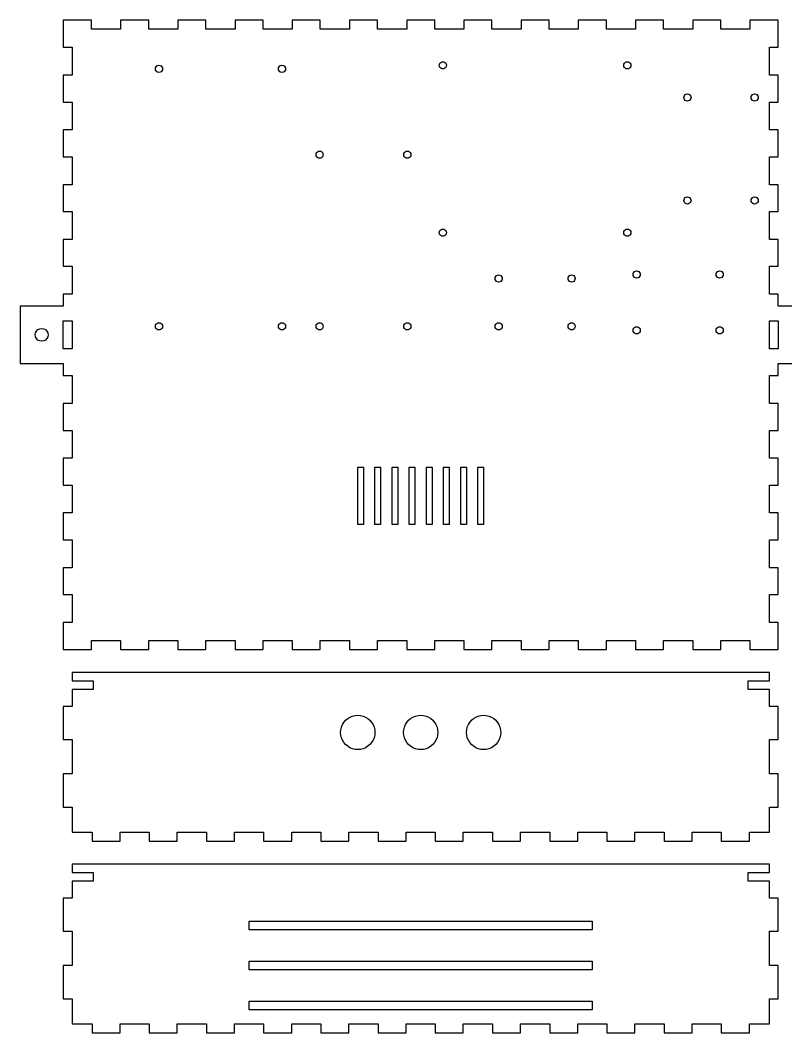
# Model space of a CAD drawing. Header units: metres. Extents: x -140 to 392, y -245 to 111.
# Drawn here: x -140 to 127.6, y -244 to 110 of the extents above; entities that cross this region are included whole.
import ezdxf

# ---------------------------------------------------------------- set-up
doc = ezdxf.new("R2010")
doc.units = ezdxf.units.M

msp = doc.modelspace()

# ---------------------------------------------------------------- linework, layer by layer
for p, q in [((-115.1, 110), (-125, 110)), ((-125, 110), (-125, 100.535)), ((-115.1, 106.9), (-115.1, 110)), ((-95.1, 110), (-104.9, 110)), ((-104.9, 110), (-104.9, 106.9)), ((-95.1, 106.9), (-95.1, 110)), ((-75.1, 110), (-84.9, 110)), ((-84.9, 110), (-84.9, 106.9)), ((-75.1, 106.9), (-75.1, 110)), ((-55.1, 110), (-64.9, 110)), ((-64.9, 110), (-64.9, 106.9)), ((-55.1, 106.9), (-55.1, 110)), ((-35.1, 110), (-44.9, 110)), ((-44.9, 110), (-44.9, 106.9)), ((-35.1, 106.9), (-35.1, 110)), ((-15.1, 110), (-24.9, 110)), ((-24.9, 110), (-24.9, 106.9)), ((-15.1, 106.9), (-15.1, 110)), ((4.89999, 110), (-4.90001, 110)), ((-4.90001, 110), (-4.90001, 106.9)), ((4.89999, 106.9), (4.89999, 110)), ((24.9, 110), (15.1, 110)), ((15.1, 110), (15.1, 106.9)), ((24.9, 106.9), (24.9, 110)), ((44.9, 110), (35.1, 110)), ((35.1, 110), (35.1, 106.9)), ((44.9, 106.9), (44.9, 110)), ((64.9, 110), (55.1, 110)), ((55.1, 110), (55.1, 106.9)), ((64.9, 106.9), (64.9, 110)), ((84.9, 110), (75.1, 110)), ((75.1, 110), (75.1, 106.9)), ((84.9, 106.9), (84.9, 110)), ((104.9, 110), (95.1, 110)), ((95.1, 110), (95.1, 106.9)), ((104.9, 106.9), (104.9, 110)), ((125, 110), (115.1, 110)), ((115.1, 110), (115.1, 106.9)), ((125, 100.535), (125, 110)), ((-104.9, 106.9), (-115.1, 106.9)), ((-84.9, 106.9), (-95.1, 106.9)), ((-64.9, 106.9), (-75.1, 106.9)), ((-44.9, 106.9), (-55.1, 106.9)), ((-24.9, 106.9), (-35.1, 106.9)), ((-4.90001, 106.9), (-15.1, 106.9)), ((15.1, 106.9), (4.89999, 106.9)), ((35.1, 106.9), (24.9, 106.9)), ((55.1, 106.9), (44.9, 106.9)), ((75.1, 106.9), (64.9, 106.9)), ((95.1, 106.9), (84.9, 106.9)), ((115.1, 106.9), (104.9, 106.9)), ((-125, 100.535), (-121.9, 100.535)), ((-121.9, 100.535), (-121.9, 90.7696)), ((121.9, 90.7696), (121.9, 100.535)), ((121.9, 100.535), (125, 100.535)), ((-92.75, 93), (-92.6888, 93.3863)), ((-92.6888, 92.6137), (-92.75, 93)), ((-92.6888, 93.3863), (-92.5113, 93.7347)), ((-92.5113, 92.2653), (-92.6888, 92.6137)), ((-92.5113, 93.7347), (-92.2347, 94.0113)), ((-92.2347, 91.9887), (-92.5113, 92.2653)), ((-92.2347, 94.0113), (-91.8863, 94.1888)), ((-91.8863, 94.1888), (-91.5, 94.25)), ((-91.5, 94.25), (-91.1137, 94.1888)), ((-91.1137, 94.1888), (-90.7653, 94.0113)), ((-90.7653, 94.0113), (-90.4887, 93.7347)), ((-90.4887, 92.2653), (-90.7653, 91.9887)), ((-90.4887, 93.7347), (-90.3112, 93.3863)), ((-90.3112, 92.6137), (-90.4887, 92.2653)), ((-90.3112, 93.3863), (-90.25, 93)), ((-90.25, 93), (-90.3112, 92.6137)), ((-49.75, 93), (-49.6888, 93.3863)), ((-49.6888, 92.6137), (-49.75, 93)), ((-49.6888, 93.3863), (-49.5113, 93.7347)), ((-49.5113, 92.2653), (-49.6888, 92.6137)), ((-49.5113, 93.7347), (-49.2347, 94.0113)), ((-49.2347, 91.9887), (-49.5113, 92.2653)), ((-49.2347, 94.0113), (-48.8863, 94.1888)), ((-48.8863, 94.1888), (-48.5, 94.25)), ((-48.5, 94.25), (-48.1137, 94.1888)), ((-48.1137, 94.1888), (-47.7653, 94.0113)), ((-47.7653, 94.0113), (-47.4887, 93.7347)), ((-47.4887, 92.2653), (-47.7653, 91.9887)), ((-47.4887, 93.7347), (-47.3112, 93.3863)), ((-47.3112, 92.6137), (-47.4887, 92.2653)), ((-47.3112, 93.3863), (-47.25, 93)), ((-47.25, 93), (-47.3112, 92.6137)), ((6.5, 94.25), (6.56119, 94.6363)), ((6.56119, 93.8637), (6.5, 94.25)), ((6.56119, 94.6363), (6.73874, 94.9847)), ((6.73874, 93.5153), (6.56119, 93.8637)), ((6.73874, 94.9847), (7.01527, 95.2613)), ((7.01527, 93.2387), (6.73874, 93.5153)), ((7.01527, 95.2613), (7.36374, 95.4388)), ((7.36374, 93.0612), (7.01527, 93.2387)), ((7.36374, 95.4388), (7.75, 95.5)), ((7.75, 93), (7.36374, 93.0612)), ((7.75, 95.5), (8.13628, 95.4388)), ((8.13628, 93.0612), (7.75, 93)), ((8.13628, 95.4388), (8.48474, 95.2613)), ((8.48474, 93.2387), (8.13628, 93.0612)), ((8.48474, 95.2613), (8.76128, 94.9847)), ((8.76128, 93.5153), (8.48474, 93.2387)), ((8.76128, 94.9847), (8.93883, 94.6363)), ((8.93883, 93.8637), (8.76128, 93.5153)), ((8.93883, 94.6363), (9, 94.25)), ((9, 94.25), (8.93883, 93.8637)), ((71, 94.25), (71.0612, 94.6363)), ((71.0612, 93.8637), (71, 94.25)), ((71.0612, 94.6363), (71.2387, 94.9847)), ((71.2387, 93.5153), (71.0612, 93.8637)), ((71.2387, 94.9847), (71.5153, 95.2613)), ((71.5153, 93.2387), (71.2387, 93.5153)), ((71.5153, 95.2613), (71.8637, 95.4388)), ((71.8637, 93.0612), (71.5153, 93.2387)), ((71.8637, 95.4388), (72.25, 95.5)), ((72.25, 93), (71.8637, 93.0612)), ((72.25, 95.5), (72.6363, 95.4388)), ((72.6363, 93.0612), (72.25, 93)), ((72.6363, 95.4388), (72.9847, 95.2613)), ((72.9847, 93.2387), (72.6363, 93.0612)), ((72.9847, 95.2613), (73.2613, 94.9847)), ((73.2613, 93.5153), (72.9847, 93.2387)), ((73.2613, 94.9847), (73.4388, 94.6363)), ((73.4388, 93.8637), (73.2613, 93.5153)), ((73.4388, 94.6363), (73.5, 94.25)), ((73.5, 94.25), (73.4388, 93.8637)), ((-121.9, 90.7696), (-125, 90.7696)), ((-125, 90.7696), (-125, 81.4043)), ((-91.8863, 91.8112), (-92.2347, 91.9887)), ((-91.5, 91.75), (-91.8863, 91.8112)), ((-91.1137, 91.8112), (-91.5, 91.75)), ((-90.7653, 91.9887), (-91.1137, 91.8112)), ((-48.8863, 91.8112), (-49.2347, 91.9887)), ((-48.5, 91.75), (-48.8863, 91.8112)), ((-48.1137, 91.8112), (-48.5, 91.75)), ((-47.7653, 91.9887), (-48.1137, 91.8112)), ((125, 90.7696), (121.9, 90.7696)), ((125, 81.4043), (125, 90.7696)), ((92, 83), (92.0612, 83.3863)), ((92.0612, 82.6137), (92, 83)), ((92.0612, 83.3863), (92.2387, 83.7347)), ((92.2387, 82.2653), (92.0612, 82.6137)), ((92.2387, 83.7347), (92.5153, 84.0113)), ((92.5153, 81.9887), (92.2387, 82.2653)), ((92.5153, 84.0113), (92.8637, 84.1888)), ((92.8637, 81.8112), (92.5153, 81.9887)), ((92.8637, 84.1888), (93.25, 84.25)), ((93.25, 81.75), (92.8637, 81.8112)), ((93.25, 84.25), (93.6363, 84.1888)), ((93.6363, 81.8112), (93.25, 81.75)), ((93.6363, 84.1888), (93.9847, 84.0113)), ((93.9847, 81.9887), (93.6363, 81.8112)), ((93.9847, 84.0113), (94.2613, 83.7347)), ((94.2613, 82.2653), (93.9847, 81.9887)), ((94.2613, 83.7347), (94.4388, 83.3863)), ((94.4388, 82.6137), (94.2613, 82.2653)), ((94.4388, 83.3863), (94.5, 83)), ((94.5, 83), (94.4388, 82.6137)), ((115.5, 83), (115.561, 83.3863)), ((115.561, 82.6137), (115.5, 83)), ((115.561, 83.3863), (115.739, 83.7347)), ((115.739, 82.2653), (115.561, 82.6137)), ((115.739, 83.7347), (116.015, 84.0113)), ((116.015, 81.9887), (115.739, 82.2653)), ((116.015, 84.0113), (116.364, 84.1888)), ((116.364, 81.8112), (116.015, 81.9887)), ((116.364, 84.1888), (116.75, 84.25)), ((116.75, 81.75), (116.364, 81.8112)), ((116.75, 84.25), (117.136, 84.1888)), ((117.136, 81.8112), (116.75, 81.75)), ((117.136, 84.1888), (117.485, 84.0113)), ((117.485, 81.9887), (117.136, 81.8112)), ((117.485, 84.0113), (117.761, 83.7347)), ((117.761, 82.2653), (117.485, 81.9887)), ((117.761, 83.7347), (117.939, 83.3863)), ((117.939, 82.6137), (117.761, 82.2653)), ((117.939, 83.3863), (118, 83)), ((118, 83), (117.939, 82.6137)), ((-125, 81.4043), (-121.9, 81.4043)), ((-121.9, 81.4043), (-121.9, 71.6391)), ((121.9, 71.6391), (121.9, 81.4043)), ((121.9, 81.4043), (125, 81.4043)), ((-121.9, 71.6391), (-125, 71.6391)), ((-125, 71.6391), (-125, 62.2739)), ((125, 71.6391), (121.9, 71.6391)), ((125, 62.2739), (125, 71.6391)), ((-36.5388, 63.3863), (-36.3613, 63.7347)), ((-36.3613, 63.7347), (-36.0847, 64.0113)), ((-36.0847, 64.0113), (-35.7363, 64.1888)), ((-35.7363, 64.1888), (-35.35, 64.25)), ((-35.35, 64.25), (-34.9637, 64.1888)), ((-34.9637, 64.1888), (-34.6153, 64.0113)), ((-34.6153, 64.0113), (-34.3387, 63.7347)), ((-34.3387, 63.7347), (-34.1612, 63.3863)), ((-5.83882, 63.3863), (-5.66129, 63.7347)), ((-5.66129, 63.7347), (-5.38474, 64.0113)), ((-5.38474, 64.0113), (-5.03629, 64.1888)), ((-5.03629, 64.1888), (-4.65001, 64.25)), ((-4.65001, 64.25), (-4.26373, 64.1888)), ((-4.26373, 64.1888), (-3.91528, 64.0113)), ((-3.91528, 64.0113), (-3.63873, 63.7347)), ((-3.63873, 63.7347), (-3.46118, 63.3863)), ((-125, 62.2739), (-121.9, 62.2739)), ((-121.9, 62.2739), (-121.9, 52.5087)), ((-36.6, 63), (-36.5388, 63.3863)), ((-36.5388, 62.6137), (-36.6, 63)), ((-36.3613, 62.2653), (-36.5388, 62.6137)), ((-36.0847, 61.9887), (-36.3613, 62.2653)), ((-35.7363, 61.8112), (-36.0847, 61.9887)), ((-35.35, 61.75), (-35.7363, 61.8112)), ((-34.9637, 61.8112), (-35.35, 61.75)), ((-34.6153, 61.9887), (-34.9637, 61.8112)), ((-34.3387, 62.2653), (-34.6153, 61.9887)), ((-34.1612, 62.6137), (-34.3387, 62.2653)), ((-34.1612, 63.3863), (-34.1, 63)), ((-34.1, 63), (-34.1612, 62.6137)), ((-5.90001, 63), (-5.83882, 63.3863)), ((-5.83882, 62.6137), (-5.90001, 63)), ((-5.66129, 62.2653), (-5.83882, 62.6137)), ((-5.38474, 61.9887), (-5.66129, 62.2653)), ((-5.03629, 61.8112), (-5.38474, 61.9887)), ((-4.65001, 61.75), (-5.03629, 61.8112)), ((-4.26373, 61.8112), (-4.65001, 61.75)), ((-3.91528, 61.9887), (-4.26373, 61.8112)), ((-3.63873, 62.2653), (-3.91528, 61.9887)), ((-3.46118, 62.6137), (-3.63873, 62.2653)), ((-3.46118, 63.3863), (-3.40001, 63)), ((-3.40001, 63), (-3.46118, 62.6137)), ((121.9, 52.5087), (121.9, 62.2739)), ((121.9, 62.2739), (125, 62.2739)), ((-121.9, 52.5087), (-125, 52.5087)), ((-125, 52.5087), (-125, 43.1435)), ((125, 52.5087), (121.9, 52.5087)), ((125, 43.1435), (125, 52.5087)), ((92, 47), (92.0612, 47.3863)), ((92.0612, 46.6137), (92, 47)), ((92.0612, 47.3863), (92.2387, 47.7347)), ((92.2387, 46.2653), (92.0612, 46.6137)), ((92.2387, 47.7347), (92.5153, 48.0113)), ((92.5153, 45.9887), (92.2387, 46.2653)), ((92.5153, 48.0113), (92.8637, 48.1888)), ((92.8637, 48.1888), (93.25, 48.25)), ((93.25, 48.25), (93.6363, 48.1888)), ((93.6363, 48.1888), (93.9847, 48.0113)), ((93.9847, 48.0113), (94.2613, 47.7347)), ((94.2613, 46.2653), (93.9847, 45.9887)), ((94.2613, 47.7347), (94.4388, 47.3863)), ((94.4388, 46.6137), (94.2613, 46.2653)), ((94.4388, 47.3863), (94.5, 47)), ((94.5, 47), (94.4388, 46.6137)), ((115.5, 47), (115.561, 47.3863)), ((115.561, 46.6137), (115.5, 47)), ((115.561, 47.3863), (115.739, 47.7347)), ((115.739, 46.2653), (115.561, 46.6137)), ((115.739, 47.7347), (116.015, 48.0113)), ((116.015, 45.9887), (115.739, 46.2653)), ((116.015, 48.0113), (116.364, 48.1888)), ((116.364, 48.1888), (116.75, 48.25)), ((116.75, 48.25), (117.136, 48.1888)), ((117.136, 48.1888), (117.485, 48.0113)), ((117.485, 48.0113), (117.761, 47.7347)), ((117.761, 46.2653), (117.485, 45.9887)), ((117.761, 47.7347), (117.939, 47.3863)), ((117.939, 46.6137), (117.761, 46.2653)), ((117.939, 47.3863), (118, 47)), ((118, 47), (117.939, 46.6137)), ((-125, 43.1435), (-121.9, 43.1435)), ((-121.9, 43.1435), (-121.9, 33.3783)), ((92.8637, 45.8112), (92.5153, 45.9887)), ((93.25, 45.75), (92.8637, 45.8112)), ((93.6363, 45.8112), (93.25, 45.75)), ((93.9847, 45.9887), (93.6363, 45.8112)), ((116.364, 45.8112), (116.015, 45.9887)), ((116.75, 45.75), (116.364, 45.8112)), ((117.136, 45.8112), (116.75, 45.75)), ((117.485, 45.9887), (117.136, 45.8112)), ((121.9, 33.3783), (121.9, 43.1435)), ((121.9, 43.1435), (125, 43.1435)), ((6.5, 35.75), (6.56119, 36.1363)), ((6.56119, 35.3637), (6.5, 35.75)), ((6.56119, 36.1363), (6.73874, 36.4847)), ((6.73874, 36.4847), (7.01527, 36.7613)), ((7.01527, 36.7613), (7.36374, 36.9388)), ((7.36374, 36.9388), (7.75, 37)), ((7.75, 37), (8.13628, 36.9388)), ((8.13628, 36.9388), (8.48474, 36.7613)), ((8.48474, 36.7613), (8.76128, 36.4847)), ((8.76128, 36.4847), (8.93883, 36.1363)), ((8.93883, 36.1363), (9, 35.75)), ((9, 35.75), (8.93883, 35.3637)), ((71, 35.75), (71.0612, 36.1363)), ((71.0612, 35.3637), (71, 35.75)), ((71.0612, 36.1363), (71.2387, 36.4847)), ((71.2387, 36.4847), (71.5153, 36.7613)), ((71.5153, 36.7613), (71.8637, 36.9388)), ((71.8637, 36.9388), (72.25, 37)), ((72.25, 37), (72.6363, 36.9388)), ((72.6363, 36.9388), (72.9847, 36.7613)), ((72.9847, 36.7613), (73.2613, 36.4847)), ((73.2613, 36.4847), (73.4388, 36.1363)), ((73.4388, 36.1363), (73.5, 35.75)), ((73.5, 35.75), (73.4388, 35.3637)), ((-121.9, 33.3783), (-125, 33.3783)), ((-125, 33.3783), (-125, 24.013)), ((6.73874, 35.0153), (6.56119, 35.3637)), ((7.01527, 34.7387), (6.73874, 35.0153)), ((7.36374, 34.5612), (7.01527, 34.7387)), ((7.75, 34.5), (7.36374, 34.5612)), ((8.13628, 34.5612), (7.75, 34.5)), ((8.48474, 34.7387), (8.13628, 34.5612)), ((8.76128, 35.0153), (8.48474, 34.7387)), ((8.93883, 35.3637), (8.76128, 35.0153)), ((71.2387, 35.0153), (71.0612, 35.3637)), ((71.5153, 34.7387), (71.2387, 35.0153)), ((71.8637, 34.5612), (71.5153, 34.7387)), ((72.25, 34.5), (71.8637, 34.5612)), ((72.6363, 34.5612), (72.25, 34.5)), ((72.9847, 34.7387), (72.6363, 34.5612)), ((73.2613, 35.0153), (72.9847, 34.7387)), ((73.4388, 35.3637), (73.2613, 35.0153)), ((125, 33.3783), (121.9, 33.3783)), ((125, 24.013), (125, 33.3783)), ((-125, 24.013), (-121.9, 24.013)), ((-121.9, 24.013), (-121.9, 14.2478)), ((74.25, 21.1), (74.3112, 21.4863)), ((74.3112, 21.4863), (74.4887, 21.8347)), ((74.4887, 21.8347), (74.7653, 22.1113)), ((74.7653, 22.1113), (75.1137, 22.2888)), ((75.1137, 22.2888), (75.5, 22.35)), ((75.5, 22.35), (75.8863, 22.2888)), ((75.8863, 22.2888), (76.2347, 22.1113)), ((76.2347, 22.1113), (76.5113, 21.8347)), ((76.5113, 21.8347), (76.6888, 21.4863)), ((76.6888, 21.4863), (76.75, 21.1)), ((103.25, 21.1), (103.311, 21.4863)), ((103.311, 21.4863), (103.489, 21.8347)), ((103.489, 21.8347), (103.765, 22.1113)), ((103.765, 22.1113), (104.114, 22.2888)), ((104.114, 22.2888), (104.5, 22.35)), ((104.5, 22.35), (104.886, 22.2888)), ((104.886, 22.2888), (105.235, 22.1113)), ((105.235, 22.1113), (105.511, 21.8347)), ((105.511, 21.8347), (105.689, 21.4863)), ((105.689, 21.4863), (105.75, 21.1)), ((121.9, 14.2478), (121.9, 24.013)), ((121.9, 24.013), (125, 24.013)), ((26, 19.7), (26.0612, 20.0863)), ((26.0612, 19.3137), (26, 19.7)), ((26.0612, 20.0863), (26.2387, 20.4347)), ((26.2387, 18.9653), (26.0612, 19.3137)), ((26.2387, 20.4347), (26.5153, 20.7113)), ((26.5153, 18.6887), (26.2387, 18.9653)), ((26.5153, 20.7113), (26.8637, 20.8888)), ((26.8637, 18.5112), (26.5153, 18.6887)), ((26.8637, 20.8888), (27.25, 20.95)), ((27.25, 18.45), (26.8637, 18.5112)), ((27.25, 20.95), (27.6363, 20.8888)), ((27.6363, 18.5112), (27.25, 18.45)), ((27.6363, 20.8888), (27.9847, 20.7113)), ((27.9847, 18.6887), (27.6363, 18.5112)), ((27.9847, 20.7113), (28.2613, 20.4347)), ((28.2613, 18.9653), (27.9847, 18.6887)), ((28.2613, 20.4347), (28.4388, 20.0863)), ((28.4388, 19.3137), (28.2613, 18.9653)), ((28.4388, 20.0863), (28.5, 19.7)), ((28.5, 19.7), (28.4388, 19.3137)), ((51.5, 19.7), (51.5612, 20.0863)), ((51.5612, 19.3137), (51.5, 19.7)), ((51.5612, 20.0863), (51.7387, 20.4347)), ((51.7387, 18.9653), (51.5612, 19.3137)), ((51.7387, 20.4347), (52.0153, 20.7113)), ((52.0153, 18.6887), (51.7387, 18.9653)), ((52.0153, 20.7113), (52.3637, 20.8888)), ((52.3637, 18.5112), (52.0153, 18.6887)), ((52.3637, 20.8888), (52.75, 20.95)), ((52.75, 18.45), (52.3637, 18.5112)), ((52.75, 20.95), (53.1363, 20.8888)), ((53.1363, 18.5112), (52.75, 18.45)), ((53.1363, 20.8888), (53.4847, 20.7113)), ((53.4847, 18.6887), (53.1363, 18.5112)), ((53.4847, 20.7113), (53.7613, 20.4347)), ((53.7613, 18.9653), (53.4847, 18.6887)), ((53.7613, 20.4347), (53.9388, 20.0863)), ((53.9388, 19.3137), (53.7613, 18.9653)), ((53.9388, 20.0863), (54, 19.7)), ((54, 19.7), (53.9388, 19.3137)), ((74.3112, 20.7137), (74.25, 21.1)), ((74.4887, 20.3652), (74.3112, 20.7137)), ((74.7653, 20.0887), (74.4887, 20.3652)), ((75.1137, 19.9112), (74.7653, 20.0887)), ((75.5, 19.85), (75.1137, 19.9112)), ((75.8863, 19.9112), (75.5, 19.85)), ((76.2347, 20.0887), (75.8863, 19.9112)), ((76.5113, 20.3652), (76.2347, 20.0887)), ((76.6888, 20.7137), (76.5113, 20.3652)), ((76.75, 21.1), (76.6888, 20.7137)), ((103.311, 20.7137), (103.25, 21.1)), ((103.489, 20.3652), (103.311, 20.7137)), ((103.765, 20.0887), (103.489, 20.3652)), ((104.114, 19.9112), (103.765, 20.0887)), ((104.5, 19.85), (104.114, 19.9112)), ((104.886, 19.9112), (104.5, 19.85)), ((105.235, 20.0887), (104.886, 19.9112)), ((105.511, 20.3652), (105.235, 20.0887)), ((105.689, 20.7137), (105.511, 20.3652)), ((105.75, 21.1), (105.689, 20.7137)), ((-121.9, 14.2478), (-125, 14.2478)), ((-125, 14.2478), (-125, 10)), ((125, 14.2478), (121.9, 14.2478)), ((125, 10), (125, 14.2478)), ((-125, 10), (-140, 10)), ((-140, 10), (-140, -10)), ((140, 10), (125, 10)), ((-125, -4.88261), (-125, 4.8826)), ((-125, 4.8826), (-121.9, 4.8826)), ((-121.9, 4.8826), (-121.9, -4.88261)), ((-92.6888, 3.38628), (-92.5113, 3.73474)), ((-92.5113, 3.73474), (-92.2347, 4.01128)), ((-92.2347, 4.01128), (-91.8863, 4.18883)), ((-91.8863, 4.18883), (-91.5, 4.25)), ((-91.5, 4.25), (-91.1137, 4.18883)), ((-91.1137, 4.18883), (-90.7653, 4.01128)), ((-90.7653, 4.01128), (-90.4887, 3.73474)), ((-90.4887, 3.73474), (-90.3112, 3.38628)), ((-49.6888, 3.38628), (-49.5113, 3.73474)), ((-49.5113, 3.73474), (-49.2347, 4.01128)), ((-49.2347, 4.01128), (-48.8863, 4.18883)), ((-48.8863, 4.18883), (-48.5, 4.25)), ((-48.5, 4.25), (-48.1137, 4.18883)), ((-48.1137, 4.18883), (-47.7653, 4.01128)), ((-47.7653, 4.01128), (-47.4887, 3.73474)), ((-47.4887, 3.73474), (-47.3112, 3.38628)), ((-36.5388, 3.38628), (-36.3613, 3.73474)), ((-36.3613, 3.73474), (-36.0847, 4.01128)), ((-36.0847, 4.01128), (-35.7363, 4.18883)), ((-35.7363, 4.18883), (-35.35, 4.25)), ((-35.35, 4.25), (-34.9637, 4.18883)), ((-34.9637, 4.18883), (-34.6153, 4.01128)), ((-34.6153, 4.01128), (-34.3387, 3.73474)), ((-34.3387, 3.73474), (-34.1612, 3.38628)), ((-5.83882, 3.38628), (-5.66129, 3.73474)), ((-5.66129, 3.73474), (-5.38474, 4.01128)), ((-5.38474, 4.01128), (-5.03629, 4.18883)), ((-5.03629, 4.18883), (-4.65001, 4.25)), ((-4.65001, 4.25), (-4.26373, 4.18883)), ((-4.26373, 4.18883), (-3.91528, 4.01128)), ((-3.91528, 4.01128), (-3.63873, 3.73474)), ((-3.63873, 3.73474), (-3.46118, 3.38628)), ((26.0612, 3.38628), (26.2387, 3.73473)), ((26.2387, 3.73473), (26.5153, 4.01128)), ((26.5153, 4.01128), (26.8637, 4.18881)), ((26.8637, 4.18881), (27.25, 4.25)), ((27.25, 4.25), (27.6363, 4.18881)), ((27.6363, 4.18881), (27.9847, 4.01128)), ((27.9847, 4.01128), (28.2613, 3.73473)), ((28.2613, 3.73473), (28.4388, 3.38628)), ((51.5612, 3.38628), (51.7387, 3.73473)), ((51.7387, 3.73473), (52.0153, 4.01128)), ((52.0153, 4.01128), (52.3637, 4.18881)), ((52.3637, 4.18881), (52.75, 4.25)), ((52.75, 4.25), (53.1363, 4.18881)), ((53.1363, 4.18881), (53.4847, 4.01128)), ((53.4847, 4.01128), (53.7613, 3.73473)), ((53.7613, 3.73473), (53.9388, 3.38628)), ((121.9, -4.88261), (121.9, 4.8826)), ((121.9, 4.8826), (125, 4.8826)), ((125, 4.8826), (125, -4.88261)), ((-134.75, 0), (-134.64, 0.69528)), ((-134.64, -0.69528), (-134.75, 0)), ((-134.64, 0.69528), (-134.32, 1.32251)), ((-134.32, 1.32251), (-133.823, 1.82028)), ((-133.823, 1.82028), (-133.195, 2.13986)), ((-133.195, 2.13986), (-132.5, 2.25)), ((-132.5, 2.25), (-131.805, 2.13986)), ((-131.805, 2.13986), (-131.177, 1.82028)), ((-131.177, 1.82028), (-130.68, 1.32251)), ((-130.68, 1.32251), (-130.36, 0.69528)), ((-130.36, 0.69528), (-130.25, 0)), ((-130.25, 0), (-130.36, -0.69528)), ((-92.75, 3), (-92.6888, 3.38628)), ((-92.6888, 2.61374), (-92.75, 3)), ((-92.5113, 2.26527), (-92.6888, 2.61374)), ((-92.2347, 1.98874), (-92.5113, 2.26527)), ((-91.8863, 1.81119), (-92.2347, 1.98874)), ((-91.5, 1.75), (-91.8863, 1.81119)), ((-91.1137, 1.81119), (-91.5, 1.75)), ((-90.7653, 1.98874), (-91.1137, 1.81119)), ((-90.4887, 2.26527), (-90.7653, 1.98874)), ((-90.3112, 2.61374), (-90.4887, 2.26527)), ((-90.3112, 3.38628), (-90.25, 3)), ((-90.25, 3), (-90.3112, 2.61374)), ((-49.75, 3), (-49.6888, 3.38628)), ((-49.6888, 2.61374), (-49.75, 3)), ((-49.5113, 2.26527), (-49.6888, 2.61374)), ((-49.2347, 1.98874), (-49.5113, 2.26527)), ((-48.8863, 1.81119), (-49.2347, 1.98874)), ((-48.5, 1.75), (-48.8863, 1.81119)), ((-48.1137, 1.81119), (-48.5, 1.75)), ((-47.7653, 1.98874), (-48.1137, 1.81119)), ((-47.4887, 2.26527), (-47.7653, 1.98874)), ((-47.3112, 2.61374), (-47.4887, 2.26527)), ((-47.3112, 3.38628), (-47.25, 3)), ((-47.25, 3), (-47.3112, 2.61374)), ((-36.6, 3), (-36.5388, 3.38628)), ((-36.5388, 2.61374), (-36.6, 3)), ((-36.3613, 2.26527), (-36.5388, 2.61374)), ((-36.0847, 1.98874), (-36.3613, 2.26527)), ((-35.7363, 1.81119), (-36.0847, 1.98874)), ((-35.35, 1.75), (-35.7363, 1.81119)), ((-34.9637, 1.81119), (-35.35, 1.75)), ((-34.6153, 1.98874), (-34.9637, 1.81119)), ((-34.3387, 2.26527), (-34.6153, 1.98874)), ((-34.1612, 2.61374), (-34.3387, 2.26527)), ((-34.1612, 3.38628), (-34.1, 3)), ((-34.1, 3), (-34.1612, 2.61374)), ((-5.90001, 3), (-5.83882, 3.38628)), ((-5.83882, 2.61374), (-5.90001, 3)), ((-5.66129, 2.26527), (-5.83882, 2.61374)), ((-5.38474, 1.98874), (-5.66129, 2.26527)), ((-5.03629, 1.81119), (-5.38474, 1.98874)), ((-4.65001, 1.75), (-5.03629, 1.81119)), ((-4.26373, 1.81119), (-4.65001, 1.75)), ((-3.91528, 1.98874), (-4.26373, 1.81119)), ((-3.63873, 2.26527), (-3.91528, 1.98874)), ((-3.46118, 2.61374), (-3.63873, 2.26527)), ((-3.46118, 3.38628), (-3.40001, 3)), ((-3.40001, 3), (-3.46118, 2.61374)), ((26, 3), (26.0612, 3.38628)), ((26.0612, 2.61372), (26, 3)), ((26.2387, 2.26527), (26.0612, 2.61372)), ((26.5153, 1.98872), (26.2387, 2.26527)), ((26.8637, 1.81117), (26.5153, 1.98872)), ((27.25, 1.75), (26.8637, 1.81117)), ((27.6363, 1.81117), (27.25, 1.75)), ((27.9847, 1.98872), (27.6363, 1.81117)), ((28.2613, 2.26527), (27.9847, 1.98872)), ((28.4388, 2.61372), (28.2613, 2.26527)), ((28.4388, 3.38628), (28.5, 3)), ((28.5, 3), (28.4388, 2.61372)), ((51.5, 3), (51.5612, 3.38628)), ((51.5612, 2.61372), (51.5, 3)), ((51.7387, 2.26527), (51.5612, 2.61372)), ((52.0153, 1.98872), (51.7387, 2.26527)), ((52.3637, 1.81117), (52.0153, 1.98872)), ((52.75, 1.75), (52.3637, 1.81117)), ((53.1363, 1.81117), (52.75, 1.75)), ((53.4847, 1.98872), (53.1363, 1.81117)), ((53.7613, 2.26527), (53.4847, 1.98872)), ((53.9388, 2.61372), (53.7613, 2.26527)), ((53.9388, 3.38628), (54, 3)), ((54, 3), (53.9388, 2.61372)), ((74.25, 1.59999), (74.3112, 1.98627)), ((74.3112, 1.21373), (74.25, 1.59999)), ((74.3112, 1.98627), (74.4887, 2.33473)), ((74.4887, 0.86526), (74.3112, 1.21373)), ((74.4887, 2.33473), (74.7653, 2.61127)), ((74.7653, 0.58873), (74.4887, 0.86526)), ((74.7653, 2.61127), (75.1137, 2.78882)), ((75.1137, 0.41118), (74.7653, 0.58873)), ((75.1137, 2.78882), (75.5, 2.84999)), ((75.5, 0.34999), (75.1137, 0.41118)), ((75.5, 2.84999), (75.8863, 2.78882)), ((75.8863, 0.41118), (75.5, 0.34999)), ((75.8863, 2.78882), (76.2347, 2.61127)), ((76.2347, 0.58873), (75.8863, 0.41118)), ((76.2347, 2.61127), (76.5113, 2.33473)), ((76.5113, 0.86526), (76.2347, 0.58873)), ((76.5113, 2.33473), (76.6888, 1.98627)), ((76.6888, 1.21373), (76.5113, 0.86526)), ((76.6888, 1.98627), (76.75, 1.59999)), ((76.75, 1.59999), (76.6888, 1.21373)), ((103.25, 1.59999), (103.311, 1.98627)), ((103.311, 1.21373), (103.25, 1.59999)), ((103.311, 1.98627), (103.489, 2.33473)), ((103.489, 0.86526), (103.311, 1.21373)), ((103.489, 2.33473), (103.765, 2.61127)), ((103.765, 0.58873), (103.489, 0.86526)), ((103.765, 2.61127), (104.114, 2.78882)), ((104.114, 0.41118), (103.765, 0.58873)), ((104.114, 2.78882), (104.5, 2.84999)), ((104.5, 0.34999), (104.114, 0.41118)), ((104.5, 2.84999), (104.886, 2.78882)), ((104.886, 0.41118), (104.5, 0.34999)), ((104.886, 2.78882), (105.235, 2.61127)), ((105.235, 0.58873), (104.886, 0.41118)), ((105.235, 2.61127), (105.511, 2.33473)), ((105.511, 0.86526), (105.235, 0.58873)), ((105.511, 2.33473), (105.689, 1.98627)), ((105.689, 1.21373), (105.511, 0.86526)), ((105.689, 1.98627), (105.75, 1.59999)), ((105.75, 1.59999), (105.689, 1.21373)), ((-134.32, -1.32251), (-134.64, -0.69528)), ((-133.823, -1.82028), (-134.32, -1.32251)), ((-133.195, -2.13986), (-133.823, -1.82028)), ((-132.5, -2.25), (-133.195, -2.13986)), ((-131.805, -2.13986), (-132.5, -2.25)), ((-131.177, -1.82028), (-131.805, -2.13986)), ((-130.68, -1.32251), (-131.177, -1.82028)), ((-130.36, -0.69528), (-130.68, -1.32251)), ((-121.9, -4.88261), (-125, -4.88261)), ((125, -4.88261), (121.9, -4.88261)), ((-140, -10), (-125, -10)), ((-125, -10), (-125, -14.2478)), ((125, -14.2478), (125, -10)), ((125, -10), (140, -10)), ((-125, -14.2478), (-121.9, -14.2478)), ((-121.9, -14.2478), (-121.9, -24.013)), ((121.9, -24.013), (121.9, -14.2478)), ((121.9, -14.2478), (125, -14.2478)), ((-121.9, -24.013), (-125, -24.013)), ((-125, -24.013), (-125, -33.3783)), ((125, -24.013), (121.9, -24.013)), ((125, -33.3783), (125, -24.013)), ((-125, -33.3783), (-121.9, -33.3783)), ((-121.9, -33.3783), (-121.9, -43.1435)), ((121.9, -43.1435), (121.9, -33.3783)), ((121.9, -33.3783), (125, -33.3783)), ((-121.9, -43.1435), (-125, -43.1435)), ((-125, -43.1435), (-125, -52.5087)), ((125, -43.1435), (121.9, -43.1435)), ((125, -52.5087), (125, -43.1435)), ((-22, -66.3), (-22, -46.3)), ((-22, -46.3), (-20, -46.3)), ((-20, -46.3), (-20, -66.3)), ((-16, -66.3), (-16, -46.3)), ((-16, -46.3), (-14, -46.3)), ((-14, -46.3), (-14, -66.3)), ((-10, -66.3), (-10, -46.3)), ((-10, -46.3), (-8, -46.3)), ((-8, -46.3), (-8, -66.3)), ((-4, -66.3), (-4, -46.3)), ((-4, -46.3), (-2, -46.3)), ((-2, -46.3), (-2, -66.3)), ((2, -66.3), (2, -46.3)), ((2, -46.3), (4, -46.3)), ((4, -46.3), (4, -66.3)), ((8, -66.3), (8, -46.3)), ((8, -46.3), (10, -46.3)), ((10, -46.3), (10, -66.3)), ((14, -66.3), (14, -46.3)), ((14, -46.3), (16, -46.3)), ((16, -46.3), (16, -66.3)), ((20, -66.3), (20, -46.3)), ((20, -46.3), (22, -46.3)), ((22, -46.3), (22, -66.3)), ((-125, -52.5087), (-121.9, -52.5087)), ((-121.9, -52.5087), (-121.9, -62.2739)), ((121.9, -62.2739), (121.9, -52.5087)), ((121.9, -52.5087), (125, -52.5087)), ((-121.9, -62.2739), (-125, -62.2739)), ((-125, -62.2739), (-125, -71.6391)), ((125, -62.2739), (121.9, -62.2739)), ((125, -71.6391), (125, -62.2739)), ((-20, -66.3), (-22, -66.3)), ((-14, -66.3), (-16, -66.3)), ((-8, -66.3), (-10, -66.3)), ((-2, -66.3), (-4, -66.3)), ((4, -66.3), (2, -66.3)), ((10, -66.3), (8, -66.3)), ((16, -66.3), (14, -66.3)), ((22, -66.3), (20, -66.3)), ((-125, -71.6391), (-121.9, -71.6391)), ((-121.9, -71.6391), (-121.9, -81.4044)), ((121.9, -81.4044), (121.9, -71.6391)), ((121.9, -71.6391), (125, -71.6391)), ((-121.9, -81.4044), (-125, -81.4044)), ((-125, -81.4044), (-125, -90.7696)), ((125, -81.4044), (121.9, -81.4044)), ((125, -90.7696), (125, -81.4044)), ((-125, -90.7696), (-121.9, -90.7696)), ((-121.9, -90.7696), (-121.9, -100.535)), ((121.9, -100.535), (121.9, -90.7696)), ((121.9, -90.7696), (125, -90.7696)), ((-121.9, -100.535), (-125, -100.535)), ((-125, -100.535), (-125, -110)), ((125, -100.535), (121.9, -100.535)), ((125, -110), (125, -100.535)), ((-115.1, -106.9), (-104.9, -106.9)), ((-115.1, -110), (-115.1, -106.9)), ((-104.9, -106.9), (-104.9, -110)), ((-95.1, -110), (-95.1, -106.9)), ((-95.1, -106.9), (-84.9, -106.9)), ((-84.9, -106.9), (-84.9, -110)), ((-75.1, -110), (-75.1, -106.9)), ((-75.1, -106.9), (-64.9, -106.9)), ((-64.9, -106.9), (-64.9, -110)), ((-55.1, -110), (-55.1, -106.9)), ((-55.1, -106.9), (-44.9, -106.9)), ((-44.9, -106.9), (-44.9, -110)), ((-35.1, -110), (-35.1, -106.9)), ((-35.1, -106.9), (-24.9, -106.9)), ((-24.9, -106.9), (-24.9, -110)), ((-15.1, -110), (-15.1, -106.9)), ((-15.1, -106.9), (-4.90001, -106.9)), ((-4.90001, -106.9), (-4.90001, -110)), ((4.89999, -110), (4.89999, -106.9)), ((4.89999, -106.9), (15.1, -106.9)), ((15.1, -106.9), (15.1, -110)), ((24.9, -110), (24.9, -106.9)), ((24.9, -106.9), (35.1, -106.9)), ((35.1, -106.9), (35.1, -110)), ((44.9, -110), (44.9, -106.9)), ((44.9, -106.9), (55.1, -106.9)), ((55.1, -106.9), (55.1, -110)), ((64.9, -110), (64.9, -106.9)), ((64.9, -106.9), (75.1, -106.9)), ((75.1, -106.9), (75.1, -110)), ((84.9, -110), (84.9, -106.9)), ((84.9, -106.9), (95.1, -106.9)), ((95.1, -106.9), (95.1, -110)), ((104.9, -110), (104.9, -106.9)), ((104.9, -106.9), (115.1, -106.9)), ((115.1, -106.9), (115.1, -110)), ((-125, -110), (-115.1, -110)), ((-104.9, -110), (-95.1, -110)), ((-84.9, -110), (-75.1, -110)), ((-64.9, -110), (-55.1, -110)), ((-44.9, -110), (-35.1, -110)), ((-24.9, -110), (-15.1, -110)), ((-4.90001, -110), (4.89999, -110)), ((15.1, -110), (24.9, -110)), ((35.1, -110), (44.9, -110)), ((55.1, -110), (64.9, -110)), ((75.1, -110), (84.9, -110)), ((95.1, -110), (104.9, -110)), ((115.1, -110), (125, -110)), ((121.9, -118), (-121.9, -118)), ((-121.9, -118), (-121.9, -121)), ((121.9, -121), (121.9, -118)), ((-121.9, -121), (-114.5, -121)), ((-114.5, -121), (-114.5, -124)), ((114.5, -124), (114.5, -121)), ((114.5, -121), (121.9, -121)), ((-114.5, -124), (-121.9, -124)), ((-121.9, -124), (-121.9, -129.9)), ((121.9, -124), (114.5, -124)), ((121.9, -129.9), (121.9, -124)), ((-121.9, -129.9), (-125, -129.9)), ((-125, -129.9), (-125, -141.5)), ((125, -129.9), (121.9, -129.9)), ((125, -141.5), (125, -129.9)), ((-26.2426, -134.757), (-25.5267, -134.146)), ((-25.5267, -134.146), (-24.7239, -133.654)), ((-24.7239, -133.654), (-23.8541, -133.294)), ((-23.8541, -133.294), (-22.9386, -133.074)), ((-22.9386, -133.074), (-22, -133)), ((-22, -133), (-21.0614, -133.074)), ((-21.0614, -133.074), (-20.1459, -133.294)), ((-20.1459, -133.294), (-19.276, -133.654)), ((-19.276, -133.654), (-18.4733, -134.146)), ((-18.4733, -134.146), (-17.7574, -134.757)), ((-4.24263, -134.757), (-3.5267, -134.146)), ((-3.5267, -134.146), (-2.72394, -133.654)), ((-2.72394, -133.654), (-1.8541, -133.294)), ((-1.8541, -133.294), (-0.9386, -133.074)), ((-0.9386, -133.074), (0, -133)), ((0, -133), (0.9386, -133.074)), ((0.9386, -133.074), (1.8541, -133.294)), ((1.8541, -133.294), (2.72394, -133.654)), ((2.72394, -133.654), (3.5267, -134.146)), ((3.5267, -134.146), (4.24263, -134.757)), ((17.7574, -134.757), (18.4733, -134.146)), ((18.4733, -134.146), (19.276, -133.654)), ((19.276, -133.654), (20.1459, -133.294)), ((20.1459, -133.294), (21.0614, -133.074)), ((21.0614, -133.074), (22, -133)), ((22, -133), (22.9386, -133.074)), ((22.9386, -133.074), (23.8541, -133.294)), ((23.8541, -133.294), (24.7239, -133.654)), ((24.7239, -133.654), (25.5267, -134.146)), ((25.5267, -134.146), (26.2426, -134.757)), ((-27.9261, -138.061), (-27.7063, -137.146)), ((-27.7063, -137.146), (-27.346, -136.276)), ((-27.346, -136.276), (-26.8541, -135.473)), ((-26.8541, -135.473), (-26.2426, -134.757)), ((-17.7574, -134.757), (-17.1459, -135.473)), ((-17.1459, -135.473), (-16.6539, -136.276)), ((-16.6539, -136.276), (-16.2937, -137.146)), ((-16.2937, -137.146), (-16.0739, -138.061)), ((-5.92612, -138.061), (-5.70633, -137.146)), ((-5.70633, -137.146), (-5.34604, -136.276)), ((-5.34604, -136.276), (-4.8541, -135.473)), ((-4.8541, -135.473), (-4.24263, -134.757)), ((4.24263, -134.757), (4.8541, -135.473)), ((4.8541, -135.473), (5.34604, -136.276)), ((5.34604, -136.276), (5.70633, -137.146)), ((5.70633, -137.146), (5.92612, -138.061)), ((16.0739, -138.061), (16.2937, -137.146)), ((16.2937, -137.146), (16.6539, -136.276)), ((16.6539, -136.276), (17.1459, -135.473)), ((17.1459, -135.473), (17.7574, -134.757)), ((26.2426, -134.757), (26.8541, -135.473)), ((26.8541, -135.473), (27.346, -136.276)), ((27.346, -136.276), (27.7063, -137.146)), ((27.7063, -137.146), (27.9261, -138.061)), ((-125, -141.5), (-121.9, -141.5)), ((-121.9, -141.5), (-121.9, -153.5)), ((-28, -139), (-27.9261, -138.061)), ((-27.9261, -139.939), (-28, -139)), ((-27.7063, -140.854), (-27.9261, -139.939)), ((-27.346, -141.724), (-27.7063, -140.854)), ((-16.2937, -140.854), (-16.6539, -141.724)), ((-16.0739, -139.939), (-16.2937, -140.854)), ((-16.0739, -138.061), (-16, -139)), ((-16, -139), (-16.0739, -139.939)), ((-6, -139), (-5.92612, -138.061)), ((-5.92612, -139.939), (-6, -139)), ((-5.70633, -140.854), (-5.92612, -139.939)), ((-5.34604, -141.724), (-5.70633, -140.854)), ((5.70633, -140.854), (5.34604, -141.724)), ((5.92612, -139.939), (5.70633, -140.854)), ((5.92612, -138.061), (6, -139)), ((6, -139), (5.92612, -139.939)), ((16, -139), (16.0739, -138.061)), ((16.0739, -139.939), (16, -139)), ((16.2937, -140.854), (16.0739, -139.939)), ((16.6539, -141.724), (16.2937, -140.854)), ((27.7063, -140.854), (27.346, -141.724)), ((27.9261, -139.939), (27.7063, -140.854)), ((27.9261, -138.061), (28, -139)), ((28, -139), (27.9261, -139.939)), ((121.9, -153.5), (121.9, -141.5)), ((121.9, -141.5), (125, -141.5)), ((-26.8541, -142.527), (-27.346, -141.724)), ((-26.2426, -143.243), (-26.8541, -142.527)), ((-25.5267, -143.854), (-26.2426, -143.243)), ((-24.7239, -144.346), (-25.5267, -143.854)), ((-23.8541, -144.706), (-24.7239, -144.346)), ((-22.9386, -144.926), (-23.8541, -144.706)), ((-22, -145), (-22.9386, -144.926)), ((-21.0614, -144.926), (-22, -145)), ((-20.1459, -144.706), (-21.0614, -144.926)), ((-19.276, -144.346), (-20.1459, -144.706)), ((-18.4733, -143.854), (-19.276, -144.346)), ((-17.7574, -143.243), (-18.4733, -143.854)), ((-17.1459, -142.527), (-17.7574, -143.243)), ((-16.6539, -141.724), (-17.1459, -142.527)), ((-4.8541, -142.527), (-5.34604, -141.724)), ((-4.24263, -143.243), (-4.8541, -142.527)), ((-3.5267, -143.854), (-4.24263, -143.243)), ((-2.72394, -144.346), (-3.5267, -143.854)), ((-1.8541, -144.706), (-2.72394, -144.346)), ((-0.9386, -144.926), (-1.8541, -144.706)), ((0, -145), (-0.9386, -144.926)), ((0.9386, -144.926), (0, -145)), ((1.8541, -144.706), (0.9386, -144.926)), ((2.72394, -144.346), (1.8541, -144.706)), ((3.5267, -143.854), (2.72394, -144.346)), ((4.24263, -143.243), (3.5267, -143.854)), ((4.8541, -142.527), (4.24263, -143.243)), ((5.34604, -141.724), (4.8541, -142.527)), ((17.1459, -142.527), (16.6539, -141.724)), ((17.7574, -143.243), (17.1459, -142.527)), ((18.4733, -143.854), (17.7574, -143.243)), ((19.276, -144.346), (18.4733, -143.854)), ((20.1459, -144.706), (19.276, -144.346)), ((21.0614, -144.926), (20.1459, -144.706)), ((22, -145), (21.0614, -144.926)), ((22.9386, -144.926), (22, -145)), ((23.8541, -144.706), (22.9386, -144.926)), ((24.7239, -144.346), (23.8541, -144.706)), ((25.5267, -143.854), (24.7239, -144.346)), ((26.2426, -143.243), (25.5267, -143.854)), ((26.8541, -142.527), (26.2426, -143.243)), ((27.346, -141.724), (26.8541, -142.527)), ((-121.9, -153.5), (-125, -153.5)), ((-125, -153.5), (-125, -165.1)), ((125, -153.5), (121.9, -153.5)), ((125, -165.1), (125, -153.5)), ((-125, -165.1), (-121.9, -165.1)), ((-121.9, -165.1), (-121.9, -173.9)), ((121.9, -173.9), (121.9, -165.1)), ((121.9, -165.1), (125, -165.1)), ((-121.9, -173.9), (-114.9, -173.9)), ((-114.9, -173.9), (-114.9, -177)), ((-114.9, -177), (-105.1, -177)), ((-105.1, -173.9), (-94.9, -173.9)), ((-105.1, -177), (-105.1, -173.9)), ((-94.9, -173.9), (-94.9, -177)), ((-94.9, -177), (-85.1, -177)), ((-85.1, -177), (-85.1, -173.9)), ((-85.1, -173.9), (-74.9, -173.9)), ((-74.9, -173.9), (-74.9, -177)), ((-74.9, -177), (-65.1, -177)), ((-65.1, -177), (-65.1, -173.9)), ((-65.1, -173.9), (-54.9, -173.9)), ((-54.9, -173.9), (-54.9, -177)), ((-54.9, -177), (-45.1, -177)), ((-45.1, -177), (-45.1, -173.9)), ((-45.1, -173.9), (-34.9, -173.9)), ((-34.9, -173.9), (-34.9, -177)), ((-34.9, -177), (-25.1, -177)), ((-25.1, -177), (-25.1, -173.9)), ((-25.1, -173.9), (-14.9, -173.9)), ((-14.9, -173.9), (-14.9, -177)), ((-14.9, -177), (-5.10001, -177)), ((-5.10001, -177), (-5.10001, -173.9)), ((-5.10001, -173.9), (5.09999, -173.9)), ((5.09999, -173.9), (5.09999, -177)), ((5.09999, -177), (14.9, -177)), ((14.9, -177), (14.9, -173.9)), ((14.9, -173.9), (25.1, -173.9)), ((25.1, -173.9), (25.1, -177)), ((25.1, -177), (34.9, -177)), ((34.9, -177), (34.9, -173.9)), ((34.9, -173.9), (45.1, -173.9)), ((45.1, -173.9), (45.1, -177)), ((45.1, -177), (54.9, -177)), ((54.9, -177), (54.9, -173.9)), ((54.9, -173.9), (65.1, -173.9)), ((65.1, -173.9), (65.1, -177)), ((65.1, -177), (74.9, -177)), ((74.9, -177), (74.9, -173.9)), ((74.9, -173.9), (85.1, -173.9)), ((85.1, -173.9), (85.1, -177)), ((85.1, -177), (94.9, -177)), ((94.9, -177), (94.9, -173.9)), ((94.9, -173.9), (105.1, -173.9)), ((105.1, -173.9), (105.1, -177)), ((105.1, -177), (114.9, -177)), ((114.9, -177), (114.9, -173.9)), ((114.9, -173.9), (121.9, -173.9)), ((121.9, -185), (-121.9, -185)), ((-121.9, -185), (-121.9, -188)), ((121.9, -188), (121.9, -185)), ((-121.9, -188), (-114.5, -188)), ((-114.5, -191), (-121.9, -191)), ((-121.9, -191), (-121.9, -196.9)), ((-114.5, -188), (-114.5, -191)), ((114.5, -191), (114.5, -188)), ((114.5, -188), (121.9, -188)), ((121.9, -191), (114.5, -191)), ((121.9, -196.9), (121.9, -191)), ((-121.9, -196.9), (-125, -196.9)), ((-125, -196.9), (-125, -208.5)), ((125, -196.9), (121.9, -196.9)), ((125, -208.5), (125, -196.9)), ((-60, -208), (-60, -205)), ((-60, -205), (60, -205)), ((60, -205), (60, -208)), ((-125, -208.5), (-121.9, -208.5)), ((-121.9, -208.5), (-121.9, -220.5)), ((60, -208), (-60, -208)), ((121.9, -220.5), (121.9, -208.5)), ((121.9, -208.5), (125, -208.5)), ((-60, -222), (-60, -219)), ((-60, -219), (60, -219)), ((60, -219), (60, -222)), ((-121.9, -220.5), (-125, -220.5)), ((-125, -220.5), (-125, -232.1)), ((60, -222), (-60, -222)), ((125, -220.5), (121.9, -220.5)), ((125, -232.1), (125, -220.5)), ((-125, -232.1), (-121.9, -232.1)), ((-121.9, -232.1), (-121.9, -240.9)), ((-60, -236), (-60, -233)), ((-60, -233), (60, -233)), ((60, -233), (60, -236)), ((121.9, -240.9), (121.9, -232.1)), ((121.9, -232.1), (125, -232.1)), ((60, -236), (-60, -236)), ((-121.9, -240.9), (-114.9, -240.9)), ((-114.9, -240.9), (-114.9, -244)), ((-114.9, -244), (-105.1, -244)), ((-105.1, -240.9), (-94.9, -240.9)), ((-105.1, -244), (-105.1, -240.9)), ((-94.9, -240.9), (-94.9, -244)), ((-94.9, -244), (-85.1, -244)), ((-85.1, -244), (-85.1, -240.9)), ((-85.1, -240.9), (-74.9, -240.9)), ((-74.9, -240.9), (-74.9, -244)), ((-74.9, -244), (-65.1, -244)), ((-65.1, -244), (-65.1, -240.9)), ((-65.1, -240.9), (-54.9, -240.9)), ((-54.9, -240.9), (-54.9, -244)), ((-54.9, -244), (-45.1, -244)), ((-45.1, -244), (-45.1, -240.9)), ((-45.1, -240.9), (-34.9, -240.9)), ((-34.9, -240.9), (-34.9, -244)), ((-34.9, -244), (-25.1, -244)), ((-25.1, -244), (-25.1, -240.9)), ((-25.1, -240.9), (-14.9, -240.9)), ((-14.9, -240.9), (-14.9, -244)), ((-14.9, -244), (-5.10001, -244)), ((-5.10001, -244), (-5.10001, -240.9)), ((-5.10001, -240.9), (5.09999, -240.9)), ((5.09999, -240.9), (5.09999, -244)), ((5.09999, -244), (14.9, -244)), ((14.9, -244), (14.9, -240.9)), ((14.9, -240.9), (25.1, -240.9)), ((25.1, -240.9), (25.1, -244)), ((25.1, -244), (34.9, -244)), ((34.9, -244), (34.9, -240.9)), ((34.9, -240.9), (45.1, -240.9)), ((45.1, -240.9), (45.1, -244)), ((45.1, -244), (54.9, -244)), ((54.9, -244), (54.9, -240.9)), ((54.9, -240.9), (65.1, -240.9)), ((65.1, -240.9), (65.1, -244)), ((65.1, -244), (74.9, -244)), ((74.9, -244), (74.9, -240.9)), ((74.9, -240.9), (85.1, -240.9)), ((85.1, -240.9), (85.1, -244)), ((85.1, -244), (94.9, -244)), ((94.9, -244), (94.9, -240.9)), ((94.9, -240.9), (105.1, -240.9)), ((105.1, -240.9), (105.1, -244)), ((105.1, -244), (114.9, -244)), ((114.9, -244), (114.9, -240.9)), ((114.9, -240.9), (121.9, -240.9))]:
    msp.add_line(p, q)

doc.saveas('drawing.dxf')
